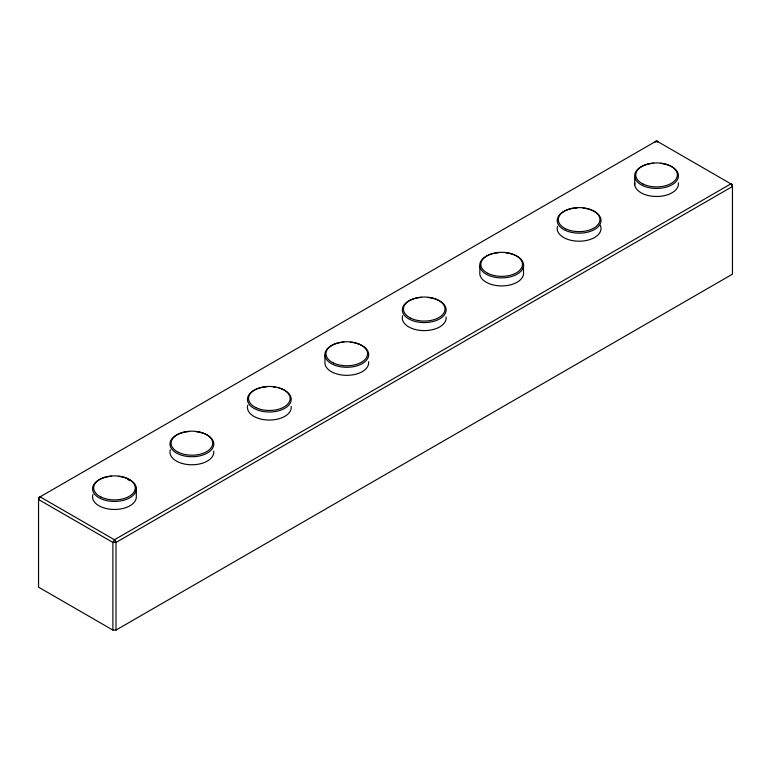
<?xml version="1.0" encoding="UTF-8"?>
<svg xmlns="http://www.w3.org/2000/svg" width="771" height="771" viewBox="0 0 771 771"><rect width="100%" height="100%" fill="white"/><g stroke="black" fill="none" stroke-linecap="round" stroke-linejoin="round"><path stroke-width="1.16" d="M38.55 499.521L40.102 496.832L114.445 539.758L115.997 542.447L115.997 630.08L112.894 630.08L38.55 587.155L38.55 497.729L40.102 496.832L38.55 499.521L112.894 542.447L115.997 542.447L732.45 186.534L730.908 183.845L114.445 539.758L112.894 542.447L112.894 630.08M38.55 497.729L656.555 140.92L732.45 184.751L732.45 274.168L115.997 630.08M730.908 183.845L732.45 184.751M114.445 539.748L115.997 542.447M634.716 176.81L634.716 184.847M523.499 264.231L523.499 272.269A21.906 12.644 0 0 1 503.396 285.877A21.906 12.644 0 0 1 479.832 274.274L479.832 266.226M324.938 355.653L324.938 363.69A21.906 12.644 0 0 0 348.511 375.294A21.906 12.644 0 0 0 368.615 361.695M136.284 487.783L136.284 495.83A21.906 12.644 0 0 1 113.318 509.458A21.906 12.644 0 0 1 92.906 494.529M118.426 476.353A21.906 12.644 0 0 1 132.506 495.946A21.906 12.644 0 0 1 95.777 495.406A21.906 12.644 0 0 1 111.573 476.247M127.947 479.649A20.807 12.018 0 0 1 129.904 480.747M195.863 431.644A21.906 12.644 0 0 1 209.953 451.237A21.906 12.644 0 0 1 173.215 450.688A21.906 12.644 0 0 1 189.02 431.538M213.721 451.112A21.906 12.644 0 0 1 190.755 464.749A21.906 12.644 0 0 1 170.352 449.821M291.168 406.404A21.906 12.644 0 0 1 268.202 420.031A21.906 12.644 0 0 1 247.79 405.112M278.745 387.948A21.906 12.644 0 0 1 284.962 408.225A21.906 12.644 0 0 1 249.737 405.016A21.906 12.644 0 0 1 266.467 386.83M273.31 386.926A21.906 12.644 0 0 1 275.536 387.235M350.757 342.218A21.906 12.644 0 0 1 364.837 361.811A21.906 12.644 0 0 1 328.109 361.262A21.906 12.644 0 0 1 343.914 342.112M505.641 252.792A21.906 12.644 0 0 1 520.733 271.45A21.906 12.644 0 0 1 485.267 273.609A21.906 12.644 0 0 1 493.276 253.543M494.336 253.312A21.906 12.644 0 0 1 498.798 252.695M428.194 297.5A21.906 12.644 0 0 1 442.284 317.093A21.906 12.644 0 0 1 405.556 316.553A21.906 12.644 0 0 1 421.351 297.404M446.062 316.977A21.906 12.644 0 0 1 423.086 330.605A21.906 12.644 0 0 1 402.684 315.686M583.088 208.083A21.906 12.644 0 0 1 596.956 227.85A21.906 12.644 0 0 1 560.054 226.751A21.906 12.644 0 0 1 577.373 207.91M660.535 163.365A21.906 12.644 0 0 1 674.615 182.958A21.906 12.644 0 0 1 637.887 182.419A21.906 12.644 0 0 1 653.683 163.269M678.393 182.843A21.906 12.644 0 0 1 656.381 196.489A21.906 12.644 0 0 1 634.755 182.64M600.31 225.383A21.906 12.644 0 0 1 579.888 241.198A21.906 12.644 0 0 1 557.568 226.26M656.555 140.92L655.003 141.825L658.106 141.825L656.555 140.92M100.943 497.035A20.807 12.018 0 0 0 134.906 490.077A20.807 12.018 0 0 0 107.487 476.574A20.807 12.018 0 0 0 100.943 497.035M178.39 452.326A20.807 12.018 0 0 0 212.353 445.359A20.807 12.018 0 0 0 184.934 431.856A20.807 12.018 0 0 0 178.39 452.326M255.827 407.608A20.807 12.018 0 0 0 289.8 400.65A20.807 12.018 0 0 0 262.371 387.148A20.807 12.018 0 0 0 255.827 407.608M333.274 362.9A20.807 12.018 0 0 0 367.237 355.942A20.807 12.018 0 0 0 339.818 342.44A20.807 12.018 0 0 0 333.274 362.9M488.159 273.474A20.807 12.018 0 0 0 522.131 266.515A20.807 12.018 0 0 0 494.703 253.013A20.807 12.018 0 0 0 488.159 273.474M410.721 318.192A20.807 12.018 0 0 0 444.684 311.224A20.807 12.018 0 0 0 417.265 297.722A20.807 12.018 0 0 0 410.721 318.192M565.606 228.765A20.807 12.018 0 0 0 599.578 221.807A20.807 12.018 0 0 0 572.149 208.295A20.807 12.018 0 0 0 565.606 228.765M643.053 184.047A20.807 12.018 0 0 0 677.015 177.089A20.807 12.018 0 0 0 649.596 163.587A20.807 12.018 0 0 0 643.053 184.047"/></g></svg>
